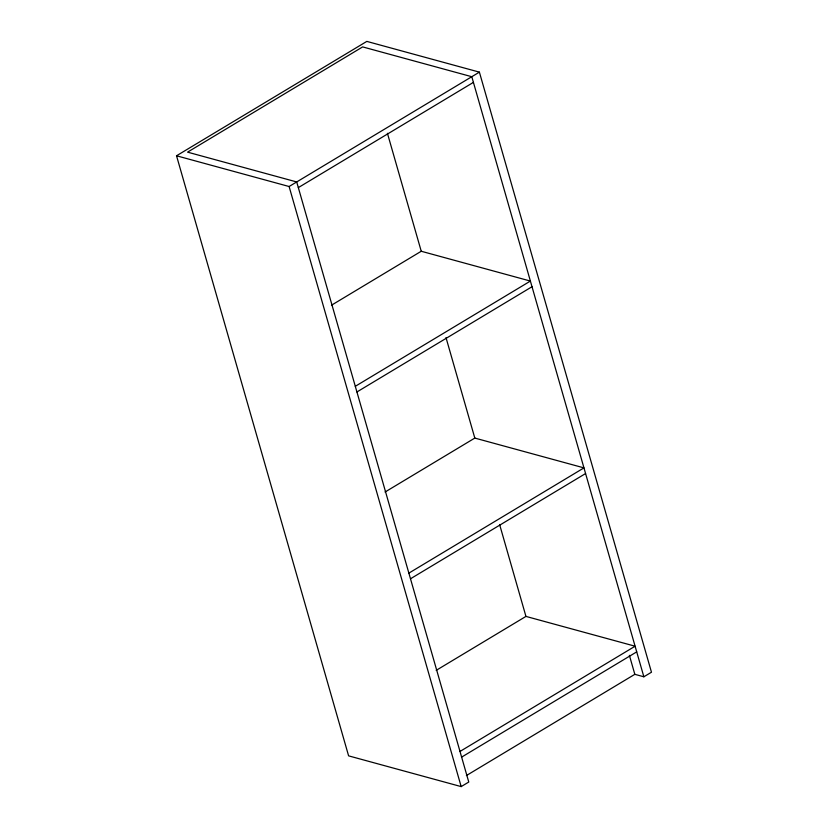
<?xml version="1.0" encoding="UTF-8"?>
<svg xmlns="http://www.w3.org/2000/svg" width="828" height="828" viewBox="0 0 828 828"><rect width="100%" height="100%" fill="white"/><g stroke="black" fill="none" stroke-linecap="round" stroke-linejoin="round"><path stroke-width="1.24" d="M643.863 676.786L471.794 76.714L362.654 46.906L187.563 152.145L296.703 181.953L468.772 782.036L461.175 786.6L348.609 755.86L176.53 155.778L366.825 41.4L479.391 72.139L651.47 672.222L643.863 676.786L634.828 674.323L466.381 775.567M176.53 155.778L289.107 186.517L479.391 72.139M298.328 187.614L473.419 82.376M331.49 305.211L421.245 251.257L530.396 281.065L355.305 386.303M356.93 391.965L532.011 286.726M385.051 492.029L474.817 438.074L583.957 467.882L408.877 573.121M410.491 578.782L585.582 473.544M436.19 670.359L525.946 616.405L635.097 646.213L460.006 751.451M461.631 757.113L636.722 651.864M629.384 655.331L634.828 674.323M387.421 133.287L421.245 251.257M445.992 337.576L474.817 438.074M499.594 524.476L525.946 616.405M289.107 186.517L461.175 786.6"/></g></svg>
